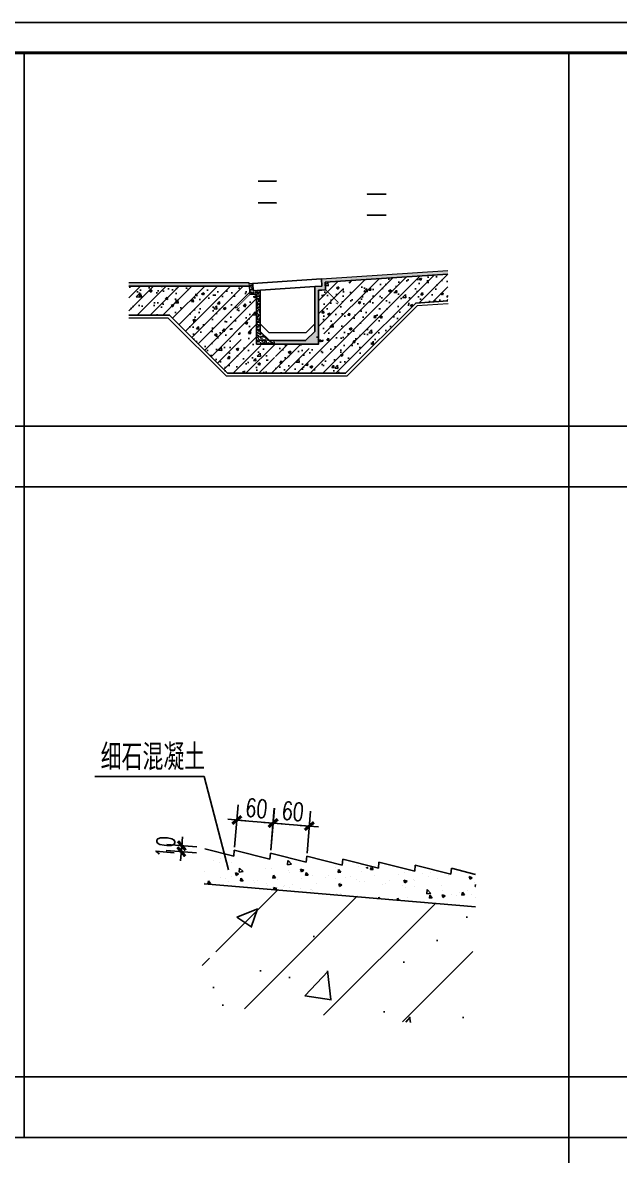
# Model space of a CAD drawing. Extents: x -737978 to 768813, y -372247 to 1140308.
# Drawn here: x -582099 to -577168, y -333180 to -323813 of the extents above; entities that cross this region are included whole.
import ezdxf

# ---------------------------------------------------------------- set-up
doc = ezdxf.new("R2010")
doc.units = 0
doc.header["$LTSCALE"] = 10
doc.header["$MEASUREMENT"] = 0
doc.layers.get('0').update_dxf_attribs({"linetype": 'CONTINUOUS'})
doc.layers.get('Defpoints').update_dxf_attribs({"linetype": 'CONTINUOUS'})
for name, color, linetype in [('DIM_SYMB', 3, 'CONTINUOUS'), ('J-COLU-梁柱', 30, 'CONTINUOUS'), ('PUB_DIM', 3, 'CONTINUOUS'), ('PUB_TEXT', 7, 'CONTINUOUS'), ('PUB_TITLE', 4, 'CONTINUOUS'), ('STAIR', 2, 'CONTINUOUS'), ('TCH', 8, 'CONTINUOUS'), ('TEXT', 7, 'CONTINUOUS'), ('WALL', 9, 'CONTINUOUS'), ('填充', 8, 'CONTINUOUS')]:
    doc.layers.add(name, color=color, linetype=linetype)
doc.layers.add('粉刷层', color=8, linetype='CONTINUOUS', lineweight=5)
doc.styles.add('_HZTXT', font='ros.shx', dxfattribs={"width": 0.8, "bigfont": 'hztxt.shx'})
doc.styles.add('DIM_FONT', font='SIMPLEX', dxfattribs={"width": 0.7, "bigfont": 'GBCBIG'})
doc.dimstyles.new('DIMN10', dxfattribs={"dimscale": 0.1, "dimtxt": 300, "dimasz": 1, "dimexe": 250, "dimexo": 300, "dimgap": 150, "dimtad": 1, "dimdec": 0, "dimzin": 0, "dimdsep": 46, "dimtxsty": 'DIM_FONT', "dimblk": '_dimx', "dimcen": 0.09, "dimclrt": 7, "dimadec": 0, "dimazin": 0, "dimtfac": 1, "dimtdec": 0, "dimtix": 1, "dimtmove": 2, "dimatfit": 3, "dimldrblk": '_dimx', "dimfxl": 1, "dimtolj": 1, "dimtzin": 0, "dimarcsym": 0})

# ---------------------------------------------------------------- blocks, each defined once
blk = doc.blocks.new('A$C727B2609')
at = {"layer": '填充'}
h = blk.add_hatch(dxfattribs=at)
h.set_pattern_fill('钢筋混凝土', color=256, scale=100, style=0)
h.set_pattern_definition([(45, (-54652.48, 161869.55), (-176.7767, 176.7767), []), (50, (-54652.5, 161869.55), (717.2602, -62.7521), [75, -825]), (355, (-54652.5, 161869.55), (-138.7513, 752.192), [60, -660]), (100.4514, (-54592.7, 161864.3), (578.5094, 689.4395), [63.7402, -701.142]), (46.1842, (-54652.5, 162069.55), (1067.241, -165.519), [112.5, -1237.5]), (96.6356, (-54563.5, 162055.8), (934.663, 974.118), [95.61, -1051.713]), (351.1842, (-54652.5, 162069.6), (934.662, 974.1186), [90, -990]), (21, (-54552.5, 162019.55), (596.907, -402.6189), [75, -825]), (326, (-54552.5, 162019.55), (243.3153, 725.15), [60, -660]), (71.4514, (-54502.74, 161986), (840.2226, 322.5305), [63.7402, -701.142]), (37.5, (-54652.48, 161869.55), (12.15986, 332.89385), [0, -652, 0, -670, 0, -662.5]), (7.5, (-54652.5, 161869.55), (263.06954, 394.4117), [0, -382, 0, -637, 0, -252.5]), (327.5, (-54875.48, 161869.55), (533.82244, -22.55487), [0, -250, 0, -780, 0, -1035]), (317.5, (-54975.5, 161869.55), (583.1862, 100.105), [0, -325, 0, -518, 0, -735])])
h.paths.add_polyline_path([(5514, 2586), (5528, 2380), (5328, 2367), (5328, 880), (4136, 880), (4136, 539, -1), (4136, 499, -1), (4136, 539), (4136, 880), (3628, 880), (3628, 2260), (3439, 2247), (3423, 2480), (1736, 2480), (1736, 1970, -1), (1736, 1930, -1), (1736, 1970), (1736, 2480), (105, 2480), (105, 1941), (210, 1903), (0, 1866), (105, 1828), (105, 1680), (1228, 1680), (2828, 80), (6078, 80), (8012, 2014), (8898, 2073), (8898, 2247), (8793, 2285), (9003, 2322), (8898, 2360), (8898, 2811)])
h.paths.add_polyline_path([(3748, 952), (3958, 952), (3958, 761), (3748, 761)], flags=17)
h.paths.add_polyline_path([(3206, 1000), (3206, 1210), (3397, 1210), (3397, 1000)], flags=16)
h.paths.add_polyline_path([(4998, 952), (5208, 952), (5208, 761), (4998, 761)], flags=17)
h.paths.add_polyline_path([(5289, 1000), (5289, 1210), (5480, 1210), (5480, 1000)], flags=17)
h.paths.add_polyline_path([(6169, 2634), (6183, 2425), (5992, 2412), (5978, 2621)], flags=17)
h = blk.add_hatch(dxfattribs=at)
h.set_pattern_fill('粉刷', color=256, scale=20, style=0)
h.set_pattern_definition([(37.5, (-250414.123, 178070.31), (-2.519734, 77.072951), [0, -60.8, 0, -68, 0, -65]), (7.5, (-250414.12, 178070.31), (70.791068, 112.885843), [0, -32.8, 0, -54.8, 0, -21]), (327.5, (-250463.32, 178070.31), (124.565674, 0.226362), [0, -20, 0, -72, 0, -94]), (317.5, (-250463.32, 178070.31), (120.245064, 35.107023), [0, -10, 0, -47.2, 0, -54])])
h.paths.add_polyline_path([(3417, 2580), (1736, 2580), (1736, 2480), (3423, 2480)])
h.paths.add_polyline_path([(1736, 2580), (105, 2580), (105, 2480), (1736, 2480)])
h.paths.add_polyline_path([(5514, 2586), (8898, 2811), (8898, 2912), (5415, 2680), (5428, 2480), (5229, 2467), (5228, 1230), (4978, 980), (4136, 980), (4136, 975, -1), (4136, 935), (4136, 880), (5328, 880), (5328, 2367), (5528, 2380)])
h = blk.add_hatch(dxfattribs=at)
h.set_pattern_fill('粉刷', color=256, scale=20, style=0)
h.set_pattern_definition([(37.5, (-54652.48, 161869.555), (-2.519734, 77.07295), [0, -60.8, 0, -68, 0, -65]), (7.5, (-54652.48, 161869.55), (70.79107, 112.88584), [0, -32.8, 0, -54.8, 0, -21]), (327.5, (-54701.68, 161869.555), (124.565674, 0.226362), [0, -20, 0, -72, 0, -94]), (317.5, (-54701.68, 161869.55), (120.245064, 35.10702), [0, -10, 0, -47.2, 0, -54])])
h.paths.add_polyline_path([(3728, 2367), (3532, 2354), (3519, 2553), (3419, 2547), (3439, 2247), (3628, 2260), (3628, 880), (4136, 880), (4136, 935, -1), (4136, 975), (4136, 980), (3978, 980), (3728, 1230)])
h.paths.add_polyline_path([(3748, 952), (3958, 952), (3958, 761), (3748, 761)], flags=9)
for p, q in [((5328, 880), (5328, 2367)), ((3628, 880), (3936, 880)), ((3936, 880), (5019, 880)), ((5019, 880), (5328, 880))]:
    blk.add_line(p, q)
for points in [[(3519, 2553), (5415, 2680), (5428, 2480), (5228, 2467)], [(3519, 2553), (3519, 2553), (3532, 2354), (3732, 2367)], [(5229, 2467), (5228, 1230), (4978, 980), (3978, 980), (3728, 1230), (3728, 2367)], [(3732, 2367), (5228, 2467)]]:
    blk.add_lwpolyline(points)
for points, const_width in [([(5328, 2367), (5528, 2380), (5514, 2586)], 30), ([(3440, 2248), (3086, 1895), (3120, 1857), (3157, 1891)], 20), ([(3423, 2480), (3439, 2247), (3628, 2260)], 30), ([(5528, 2380), (5881, 2026), (5848, 1989), (5811, 2022)], 20)]:
    blk.add_lwpolyline(points, dxfattribs=dict(const_width=const_width))
at = {"layer": 'DIM_SYMB'}
for points in [[(3666, 5374), (4166, 5374)], [(7194, 5019), (6676, 5019)], [(3666, 4774), (4166, 4774)], [(7194, 4439), (6676, 4439)]]:
    blk.add_lwpolyline(points, close=True, dxfattribs=at)
at = {"layer": 'J-COLU-梁柱', "color": 30}
for points in [[(8898, 2811), (5514, 2586)], [(5514, 2586), (5528, 2380)], [(3423, 2480), (105, 2480)], [(3628, 880), (5328, 880), (5328, 2367)], [(3628, 2260), (3628, 880)], [(5328, 2367), (5428, 2373), (5528, 2380)], [(8898, 2073), (8012, 2014), (6078, 80), (2828, 80), (1228, 1680), (105, 1680)]]:
    blk.add_lwpolyline(points, dxfattribs=at)
at = {"layer": '粉刷层'}
for points in [[(5415, 2680), (8898, 2912)], [(105, 2580), (3417, 2580), (3439, 2247), (3628, 2260)], [(3519, 2553), (3419, 2547)], [(3728, 2367), (3728, 1230), (3978, 980), (4978, 980), (5228, 1230), (5229, 2467), (5428, 2480), (5428, 2480)], [(8903, 1993), (8047, 1936), (6111, 0), (2795, 0), (1195, 1600), (105, 1600)], [(3728, 1442), (3968, 1202), (4988, 1202), (5228, 1442)]]:
    blk.add_lwpolyline(points, dxfattribs=at)
blk = doc.blocks.new('_dimx')
blk.add_line((-150, 0), (150, 0))
at = {"const_width": 50}
blk.add_lwpolyline([(-70, -70), (70, 70)], dxfattribs=at)
blk = doc.blocks.new('*D155')
at = {"layer": 'Defpoints', "color": 0, "transparency": 16777216}
for p in [(334.1, 528.8), (327.8, 454.1), (387.6, 449.1)]:
    blk.add_point(p, dxfattribs=at)
at = {"layer": 'PUB_DIM', "color": 0, "lineweight": -2, "transparency": 16777216}
for p, q in [((330.3, 484), (336.2, 553.7)), ((390.1, 479), (395.9, 548.6)), ((334, 528.8), (333.9, 528.8)), ((393.9, 523.7), (334.1, 528.8)), ((394, 523.7), (394.1, 523.7))]:
    blk.add_line(p, q, dxfattribs=at)
at = {"layer": 'PUB_DIM', "color": 0, "lineweight": -2, "transparency": 16777216, "xscale": 0.1, "yscale": 0.1, "zscale": 0.1}
for p, rotation in [((334.1, 528.8), 355.201188727002), ((393.9, 523.7), 175.201188727002)]:
    blk.add_blockref('_dimx', p, dxfattribs=dict(at, rotation=rotation))
at = {"layer": 'PUB_DIM', "color": 7, "transparency": 16777216, "insert": (366.6, 548.2), "char_height": 30, "attachment_point": 5, "rotation": 355.2012, "style": 'DIM_FONT'}
blk.add_mtext('\\A1;60', dxfattribs=at)
blk = doc.blocks.new('*X128')
at = {"color": 0}
for p, q in [((646121, -60109), (646177, -60051)), ((646121, -60109), (646188, -60120)), ((646188, -60120), (646180, -60051)), ((647119, -60088), (647119, -60088)), ((647301, -60017), (647301, -60017)), ((647309, -60086), (647309, -60086)), ((647403, -60050), (647403, -60050)), ((643133, -60333), (643185, -60313)), ((643170, -60358), (643185, -60313)), ((643534, -60290), (643534, -60290)), ((643818, -60252), (643818, -60252)), ((643858, -60307), (643858, -60307)), ((643952, -60265), (643952, -60265)), ((644248, -60251), (644248, -60251)), ((644352, -60282), (644352, -60282)), ((644752, -60299), (644752, -60299)), ((644770, -60195), (644793, -60167)), ((644770, -60195), (644815, -60199)), ((644815, -60199), (644808, -60166)), ((644857, -60162), (644878, -60176)), ((644878, -60176), (644884, -60160)), ((644961, -60236), (644961, -60236)), ((645012, -60150), (645012, -60150)), ((645153, -60316), (645153, -60316)), ((645308, -60242), (645344, -60199)), ((645308, -60242), (645352, -60246)), ((645352, -60246), (645344, -60199)), ((645398, -60161), (645398, -60161)), ((645512, -60299), (645512, -60299)), ((645777, -60291), (645777, -60291)), ((645846, -60289), (645882, -60246)), ((645846, -60289), (645890, -60293)), ((645890, -60293), (645882, -60246)), ((645919, -60211), (645971, -60191)), ((645919, -60211), (645956, -60236)), ((645956, -60236), (645971, -60191)), ((645986, -60237), (645986, -60237)), ((646156, -60243), (646156, -60243)), ((646173, -60212), (646173, -60212)), ((646384, -60336), (646420, -60293)), ((646428, -60340), (646420, -60293)), ((646457, -60175), (646457, -60175)), ((646546, -60187), (646546, -60187)), ((646921, -60233), (646980, -60173)), ((646921, -60233), (646988, -60244)), ((646988, -60244), (646980, -60173)), ((646996, -60271), (647049, -60251)), ((646996, -60271), (647034, -60296)), ((647034, -60296), (647049, -60251)), ((647117, -60308), (647117, -60308)), ((647554, -60233), (647554, -60233)), ((643085, -60478), (643082, -60444)), ((643082, -60477), (643085, -60478)), ((643094, -60408), (643094, -60408)), ((643133, -60333), (643170, -60358)), ((643648, -60462), (643648, -60462)), ((643709, -60349), (643709, -60349)), ((644086, -60386), (644086, -60386)), ((644095, -60486), (644095, -60486)), ((644110, -60366), (644110, -60366)), ((644211, -60393), (644263, -60373)), ((644211, -60393), (644248, -60418)), ((644239, -60501), (644239, -60501)), ((644248, -60418), (644263, -60373)), ((644282, -60461), (644282, -60461)), ((644510, -60383), (644510, -60383)), ((644566, -60424), (644566, -60424)), ((644624, -60448), (644624, -60448)), ((644911, -60400), (644911, -60400)), ((645003, -60400), (645003, -60400)), ((645040, -60361), (645040, -60361)), ((645228, -60337), (645228, -60337)), ((645288, -60453), (645341, -60433)), ((645288, -60453), (645326, -60478)), ((645311, -60417), (645311, -60417)), ((645326, -60478), (645341, -60433)), ((645392, -60344), (645392, -60344)), ((645553, -60333), (645553, -60333)), ((645711, -60433), (645711, -60433)), ((645953, -60350), (645953, -60350)), ((645976, -60508), (645976, -60508)), ((646112, -60450), (646112, -60450)), ((646147, -60493), (646147, -60493)), ((646242, -60459), (646242, -60459)), ((646260, -60471), (646260, -60471)), ((646354, -60367), (646354, -60367)), ((646366, -60513), (646419, -60493)), ((646384, -60336), (646428, -60340)), ((646405, -60534), (646419, -60493)), ((646512, -60467), (646512, -60467)), ((646536, -60436), (646536, -60436)), ((646679, -60383), (646679, -60383)), ((646734, -60408), (646734, -60408)), ((646754, -60383), (646754, -60383)), ((646912, -60484), (646912, -60484)), ((646921, -60383), (646958, -60340)), ((646921, -60383), (646966, -60387)), ((646921, -60383), (646921, -60383)), ((646921, -60383), (646921, -60383)), ((646966, -60387), (646958, -60340)), ((647155, -60400), (647155, -60400)), ((647206, -60346), (647206, -60346)), ((647300, -60335), (647300, -60335)), ((647459, -60431), (647496, -60387)), ((647459, -60431), (647504, -60434)), ((647504, -60434), (647496, -60387)), ((647555, -60417), (647555, -60417)), ((643085, -60658), (643085, -60658)), ((643149, -60610), (643149, -60610)), ((643211, -60537), (643211, -60537)), ((643260, -60618), (643296, -60575)), ((643260, -60618), (643305, -60622)), ((643305, -60622), (643296, -60575)), ((643337, -60586), (643337, -60586)), ((643402, -60629), (643402, -60629)), ((643470, -60605), (643470, -60605)), ((643580, -60635), (643633, -60614)), ((643580, -60635), (643618, -60660)), ((643618, -60660), (643633, -60614)), ((643621, -60548), (643621, -60548)), ((643798, -60665), (643834, -60622)), ((643798, -60665), (643843, -60669)), ((643802, -60646), (643802, -60646)), ((643819, -60592), (643878, -60531)), ((643819, -60592), (643886, -60602)), ((643843, -60669), (643834, -60622)), ((643849, -60557), (643849, -60557)), ((643886, -60602), (643878, -60531)), ((644203, -60663), (644203, -60663)), ((644340, -60707), (644372, -60669)), ((644378, -60704), (644372, -60669)), ((644603, -60680), (644603, -60680)), ((644653, -60681), (644678, -60655)), ((644681, -60679), (644678, -60655)), ((644706, -60676), (644711, -60675)), ((644710, -60676), (644711, -60675)), ((644843, -60657), (644843, -60657)), ((644993, -60650), (644993, -60650)), ((645031, -60632), (645031, -60632)), ((645315, -60595), (645315, -60595)), ((645367, -60609), (645367, -60609)), ((645383, -60593), (645383, -60593)), ((645768, -60541), (645768, -60541)), ((645788, -60533), (645788, -60533)), ((645804, -60534), (645804, -60534)), ((646366, -60513), (646398, -60534))]:
    blk.add_line(p, q, dxfattribs=at)
blk = doc.blocks.new('*D156')
at = {"layer": 'Defpoints', "color": 0, "transparency": 16777216}
for p in [(242.3, 476.4), (297.2, 471.7), (298.1, 481.7)]:
    blk.add_point(p, dxfattribs=at)
at = {"layer": 'PUB_DIM', "color": 0, "lineweight": -2, "transparency": 16777216}
for p, q in [((268.2, 484.2), (218.2, 488.4)), ((267.3, 474.3), (217.4, 478.4)), ((243.1, 486.3), (242.3, 476.4)), ((242.3, 476.3), (242.3, 476.2)), ((243.1, 486.4), (243.1, 486.5))]:
    blk.add_line(p, q, dxfattribs=at)
at = {"layer": 'PUB_DIM', "color": 0, "lineweight": -2, "transparency": 16777216, "xscale": 0.1, "yscale": 0.1, "zscale": 0.1}
for p, rotation in [((242.3, 476.4), 85.20118873255127), ((243.1, 486.3), 265.2011887325513)]:
    blk.add_blockref('_dimx', p, dxfattribs=dict(at, rotation=rotation))
at = {"layer": 'PUB_DIM', "color": 7, "transparency": 16777216, "insert": (216, 484.1), "char_height": 30, "attachment_point": 5, "rotation": 85.2012, "style": 'DIM_FONT'}
blk.add_mtext('\\A1;10', dxfattribs=at)
blk = doc.blocks.new('*D157')
at = {"layer": 'Defpoints', "color": 0, "transparency": 16777216}
for p in [(394.2, 523.7), (387.9, 449.1), (447.7, 444.1)]:
    blk.add_point(p, dxfattribs=at)
at = {"layer": 'PUB_DIM', "color": 0, "lineweight": -2, "transparency": 16777216}
for p, q in [((390.4, 479), (396.2, 548.6)), ((450.2, 474), (456, 543.6)), ((394.1, 523.7), (394, 523.7)), ((453.9, 518.7), (394.2, 523.7)), ((454, 518.7), (454.1, 518.7))]:
    blk.add_line(p, q, dxfattribs=at)
at = {"layer": 'PUB_DIM', "color": 0, "lineweight": -2, "transparency": 16777216, "xscale": 0.1, "yscale": 0.1, "zscale": 0.1}
for p, rotation in [((394.2, 523.7), 355.201188727002), ((453.9, 518.7), 175.201188727002)]:
    blk.add_blockref('_dimx', p, dxfattribs=dict(at, rotation=rotation))
at = {"layer": 'PUB_DIM', "color": 7, "transparency": 16777216, "insert": (426.7, 543.2), "char_height": 30, "attachment_point": 5, "rotation": 355.2012, "style": 'DIM_FONT'}
blk.add_mtext('\\A1;60', dxfattribs=at)
blk = doc.blocks.new('2')
h = blk.add_hatch()
h.set_pattern_fill('AN31C', color=256, scale=500, style=0)
h.set_pattern_definition([(45, (233803.1, 1192519.31), (-70.710678, 70.710678), []), (50, (233803.1, 1192519.3), (358.63009, -31.37607), [37.5, -412.5]), (355, (233803.1, 1192519.3), (-69.37567, 376.09607), [30, -330]), (100.4514, (233833, 1192516.7), (289.25469, 344.71977), [31.8701, -350.57106]), (46.1842, (233803.1, 1192619.3), (533.62052, -82.7595), [56.25, -618.75]), (96.6356, (233847.57, 1192612.4), (467.33135, 487.05894), [47.80514, -525.8565]), (351.1842, (233803.1, 1192619.3), (467.33097, 487.0593), [45, -495]), (21, (233853.1, 1192594.3), (298.453526, -201.309445), [37.5, -412.5]), (326, (233853.1, 1192594.3), (121.65767, 362.57502), [30, -330]), (71.4514, (233877.97, 1192577.54), (420.11131, 161.26525), [31.8701, -350.57106]), (37.5, (233803.1, 1192519.31), (6.079928, 166.446927), [0, -326, 0, -335, 0, -331.25]), (7.5, (233803.1, 1192519.31), (131.53477, 197.205856), [0, -191, 0, -318.5, 0, -126.25]), (327.5, (233691.6, 1192519.31), (266.911218, -11.277436), [0, -125, 0, -390, 0, -517.5]), (317.5, (233641.6, 1192519.31), (291.593085, 50.05249), [0, -162.5, 0, -259, 0, -367.5])])
h.paths.add_polyline_path([(725, 185), (725, 287.6), (760.9, 295.5), (701.5, 320.7), (728.5, 328.9), (728.5, 385.4), (280.2, 423), (280.2, 338.7), (253.3, 330.5), (312.7, 305.3), (276.8, 297.5), (276.8, 222.6)])
for p, q in [((329.1, 469.1), (329.9, 479)), ((388.8, 464.1), (389.7, 474)), ((448.6, 459), (449.5, 469)), ((508.4, 454), (509.3, 464)), ((568.2, 449), (569, 459)), ((628, 444), (628.8, 453.9)), ((687.8, 439), (688.6, 448.9))]:
    blk.add_line(p, q)
for points in [[(281.1, 481.3), (329.1, 469.1)], [(329.9, 479), (388.8, 464.1)], [(389.7, 474), (448.6, 459)], [(449.5, 469), (508.4, 454)], [(509.3, 464), (568.2, 449)], [(569, 459), (628, 444)], [(628.8, 453.9), (687.8, 439)], [(688.6, 448.9), (728.5, 438.8)]]:
    blk.add_lwpolyline(points)
at = {"layer": 'PUB_DIM'}
for p, q in [((280, 600.5), (99.1, 600.5)), ((320.4, 446.3), (280, 600.5))]:
    blk.add_line(p, q, dxfattribs=at)
at = {"layer": 'WALL'}
blk.add_line((280.2, 423), (728.5, 385.4), dxfattribs=at)
at = {"layer": 'TCH', "color": 252, "xscale": -0.1, "yscale": 0.1, "zscale": 0.1}
blk.add_blockref('*X128', (65036.6, 6466.7), dxfattribs=at)
at = {"layer": 'TEXT', "style": '_HZTXT', "width": 0.8}
blk.add_text('细石混凝土', height=43.17, dxfattribs=at).set_placement((109, 611.2))
at = {"layer": 'PUB_DIM'}
for base, p1, p2, angle, picture, middle in [((334.1, 528.8), (387.6, 449.1), (327.8, 454.1), 175.2012, '*D155', (366.6, 548.2)), ((394.2, 523.7), (447.7, 444.1), (387.9, 449.1), 175.2012, '*D157', (426.7, 543.2)), ((242.3, 476.4), (298.1, 481.7), (297.2, 471.7), 265.2012, '*D156', (216, 484.1))]:
    dim = blk.add_linear_dim(base=base, p1=p1, p2=p2, angle=angle, dimstyle='DIMN10', dxfattribs=at)
    dim.commit()
    dim.dimension.update_dxf_attribs({"geometry": picture, "text_midpoint": middle, "dimtype": 129})

msp = doc.modelspace()

# ---------------------------------------------------------------- linework, layer by layer
at = {"layer": 'PUB_TITLE'}
msp.add_lwpolyline([(-587211.3, -338662.7), (-566186.3, -338662.7), (-566186.3, -323812.7), (-587211.3, -323812.7)], close=True, dxfattribs=at)
at = {"layer": 'PUB_TITLE', "const_width": 25}
msp.add_lwpolyline([(-586586.3, -338412.7), (-566436.3, -338412.7), (-566436.3, -324062.7), (-586586.3, -324062.7)], close=True, dxfattribs=at)
at = {"layer": 'PUB_TITLE'}
for points in [[(-582086.3, -324062.7), (-582086.3, -333031.4)], [(-577586.3, -324062.7), (-577586.3, -338412.7)], [(-586586.3, -327150.2), (-568586.6, -327150.2)], [(-586586.3, -327650.2), (-568586.6, -327650.2)], [(-586586.3, -332531.4), (-568586.6, -332531.4)], [(-586586.3, -333031.4), (-568586.6, -333031.4)]]:
    msp.add_lwpolyline(points, dxfattribs=at)
at = {"layer": 'STAIR'}
msp.add_lwpolyline([(-586586.3, -324062.7), (-568586.6, -324062.7)], dxfattribs=at)

# ---------------------------------------------------------------- block references
at = {"xscale": 0.3, "yscale": 0.3, "zscale": 0.3}
msp.add_blockref('A$C727B2609', (-581253.9, -326735.7), dxfattribs=at)
at = {"layer": 'PUB_TEXT', "xscale": 5, "yscale": 5, "zscale": 5}
msp.add_blockref('2', (-581999.5, -333050.8), dxfattribs=at)

doc.saveas('drawing.dxf')
